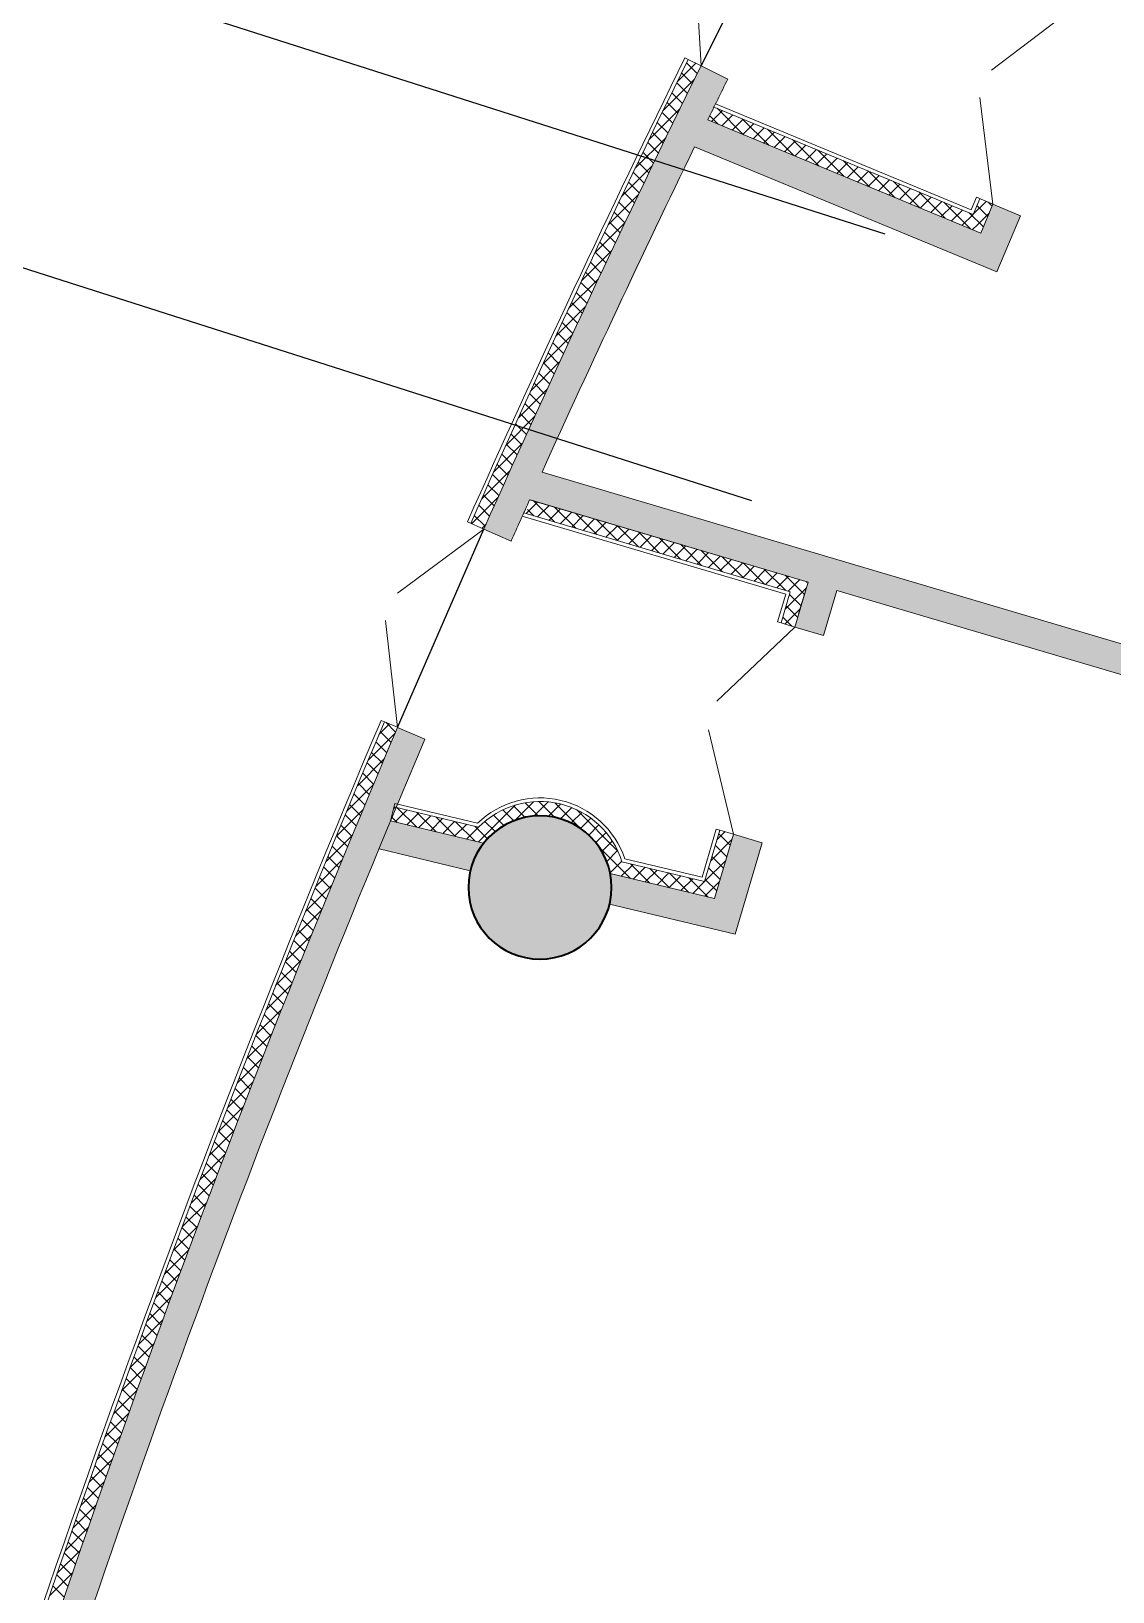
# Model space of a CAD drawing. Header units: millimetres. Extents: x 72919 to 485785, y -53256 to 338519.
# Drawn here: x 159988 to 169050, y 188785 to 201859 of the extents above; entities that cross this region are included whole.
import ezdxf

# ---------------------------------------------------------------- set-up
doc = ezdxf.new("R2010")
doc.units = ezdxf.units.MM
doc.layers.add('1', color=7, linetype='Continuous')
for name, color, linetype, lineweight in [('door', 177, 'Continuous', 9), ('gr', 251, 'Continuous', 40), ('wall', 5, 'Continuous', 40)]:
    doc.layers.add(name, color=color, linetype=linetype, lineweight=lineweight)

# ---------------------------------------------------------------- blocks, each defined once
blk = doc.blocks.new('Колонна ∅1200')
at = {"lineweight": 9, "ltscale": 400, "true_color": 0x000000}
h = blk.add_hatch(color=18, dxfattribs=at)
h.dxf.hatch_style = 1
edge = h.paths.add_edge_path()
edge.add_arc((0, 0), 600, 0, 360)
at = {"color": 18, "ltscale": 400, "true_color": 0x000000}
blk.add_circle((0, 0), 600, dxfattribs=at)
blk = doc.blocks.new('Откосы  по обваловке')
at = {"layer": 'gr', "lineweight": 18, "flags": 128}
blk.add_lwpolyline([(35041.412, 32979.342), (35073.025, 32989.679, -0.175307), (35126.635, 32988.014), (35128.669, 32987.173)], format="xyb", dxfattribs=at)

msp = doc.modelspace()

# ---------------------------------------------------------------- hatches: boundary and pattern name
at = {"ltscale": 500, "true_color": 0x000000}
h = msp.add_hatch(color=18, dxfattribs=at)
h.dxf.hatch_style = 1
edge = h.paths.add_edge_path()
edge.add_line((160813.16299, 174464.89857), (160625.16299, 174464.89857))
edge.add_line((160625.16299, 174464.89857), (160435.16299, 174464.89857))
edge.add_line((160435.16299, 174464.89857), (160433.16299, 174464.89857))
edge.add_line((160433.16299, 174464.89857), (156690.96745, 174464.89857))
edge.add_line((156690.96745, 174464.89857), (156664.38948, 174329.43285))
edge.add_line((156664.38948, 174329.43285), (156626.84187, 174136.47926))
edge.add_line((156626.84187, 174136.47926), (156571.28929, 173847.51081))
edge.add_line((156571.28929, 173847.51081), (156533.14177, 173646.58529))
edge.add_line((156533.14177, 173646.58529), (156482.18148, 173374.88507))
edge.add_line((156482.18148, 173374.88507), (156433.94898, 173114.13342))
edge.add_line((156433.94898, 173114.13342), (156188.06377, 173159.30492))
edge.add_line((156188.06377, 173159.30492), (156197.52738, 173210.74914))
edge.add_line((156197.52738, 173210.74914), (156217.58297, 173319.31429))
edge.add_line((156217.58297, 173319.31429), (156252.17822, 173505.1514))
edge.add_line((156252.17822, 173505.1514), (156282.25529, 173665.27552))
edge.add_line((156282.25529, 173665.27552), (156313.71306, 173831.35099))
edge.add_line((156313.71306, 173831.35099), (156341.56069, 173977.20118))
edge.add_line((156341.56069, 173977.20118), (156381.53766, 174184.71158))
edge.add_line((156381.53766, 174184.71158), (156417.72831, 174370.7197))
edge.add_line((156417.72831, 174370.7197), (156451.60493, 174543.28575))
edge.add_line((156451.60493, 174543.28575), (156508.79787, 174831.32887))
edge.add_line((156508.79787, 174831.32887), (156561.90438, 175095.21018))
edge.add_line((156561.90438, 175095.21018), (156600.20138, 175283.43705))
edge.add_line((156600.20138, 175283.43705), (156639.18929, 175473.33223))
edge.add_line((156639.18929, 175473.33223), (156683.07455, 175685.05087))
edge.add_line((156683.07455, 175685.05087), (156737.00634, 175942.38033))
edge.add_line((156737.00634, 175942.38033), (156783.1286, 176160.02392))
edge.add_line((156783.1286, 176160.02392), (156822.19449, 176342.67217))
edge.add_line((156822.19449, 176342.67217), (156866.12064, 176546.23339))
edge.add_line((156866.12064, 176546.23339), (156932.63828, 176850.94681))
edge.add_line((156932.63828, 176850.94681), (156985.46467, 177089.99944))
edge.add_line((156985.46467, 177089.99944), (157047.22518, 177366.29236))
edge.add_line((157047.22518, 177366.29236), (157097.326, 177587.97638))
edge.add_line((157097.326, 177587.97638), (157141.38791, 177781.17904))
edge.add_line((157141.38791, 177781.17904), (157193.47978, 178007.52171))
edge.add_line((157193.47978, 178007.52171), (157247.57425, 178240.25483))
edge.add_line((157247.57425, 178240.25483), (157323.62667, 178563.6011))
edge.add_line((157323.62667, 178563.6011), (157402.88551, 178895.95069))
edge.add_line((157402.88551, 178895.95069), (157491.45591, 179261.97766))
edge.add_line((157491.45591, 179261.97766), (157589.11912, 179659.2892))
edge.add_line((157589.11912, 179659.2892), (157678.33978, 180016.73037))
edge.add_line((157678.33978, 180016.73037), (157748.74042, 180295.19396))
edge.add_line((157748.74042, 180295.19396), (157804.71924, 180514.43101))
edge.add_line((157804.71924, 180514.43101), (157889.6925, 180843.64006))
edge.add_line((157889.6925, 180843.64006), (158008.66671, 181297.58237))
edge.add_line((158008.66671, 181297.58237), (158227.94613, 182114.05436))
edge.add_line((158227.94613, 182114.05436), (158274.6075, 182278.6906))
edge.add_line((158274.6075, 182278.6906), (158513.64042, 182210.94364))
edge.add_line((158513.64042, 182210.94364), (158314.46443, 181474.99944))
edge.add_line((158314.46443, 181474.99944), (161898.64689, 181474.99944))
edge.add_line((161898.64689, 181474.99944), (161898.64689, 181649.99944))
edge.add_line((161898.64689, 181649.99944), (162148.64689, 181649.99944))
edge.add_line((162148.64689, 181649.99944), (162148.64689, 181474.99944))
edge.add_line((162148.64689, 181474.99944), (163870.43379, 181474.99944))
edge.add_line((163870.43379, 181474.99944), (163870.43379, 178933.02454))
edge.add_line((163870.43379, 178933.02454), (163620.43379, 178697.93469))
edge.add_line((163620.43379, 178697.93469), (163620.43379, 181224.99944))
edge.add_line((163620.43379, 181224.99944), (158248.06697, 181224.99944))
edge.add_arc((263462.78963, 153430.24494), 108824.1069, 165.2021248675, 168.7209442578)
edge.add_line((156740.48755, 174714.89857), (160435.16299, 174714.89857))
edge.add_line((160435.16299, 174714.89857), (160815.16299, 174714.89857))
edge.add_line((160815.16299, 174714.89857), (163620.43379, 174714.89857))
edge.add_line((163620.43379, 174714.89857), (163620.43379, 178110.99944))
edge.add_line((163620.43379, 178110.99944), (163549.70633, 178110.99944))
edge.add_line((163549.70633, 178110.99944), (163549.70633, 178490.99944))
edge.add_line((163549.70633, 178490.99944), (163620.43379, 178490.99944))
edge.add_line((163620.43379, 178490.99944), (163620.43379, 178690.27289))
edge.add_line((163620.43379, 178690.27289), (163870.43379, 178922.26401))
edge.add_line((163870.43379, 178922.26401), (163870.43379, 178490.99944))
edge.add_line((163870.43379, 178490.99944), (163929.70633, 178490.99944))
edge.add_line((163929.70633, 178490.99944), (163929.70633, 178110.99944))
edge.add_line((163929.70633, 178110.99944), (163870.43379, 178110.99944))
edge.add_line((163870.43379, 178110.99944), (163870.43379, 174714.89857))
edge.add_line((163870.43379, 174714.89857), (166540.43379, 174714.89857))
edge.add_line((166540.43379, 174714.89857), (166541.43379, 174714.89857))
edge.add_line((166541.43379, 174714.89857), (166731.43379, 174714.89857))
edge.add_line((166731.43379, 174714.89857), (166920.43379, 174714.89857))
edge.add_line((166920.43379, 174714.89857), (170080.43379, 174714.89857))
edge.add_line((170080.43379, 174714.89857), (170081.43379, 174714.89857))
edge.add_line((170081.43379, 174714.89857), (170461.43379, 174714.89857))
edge.add_line((170461.43379, 174714.89857), (170460.43379, 174714.89857))
edge.add_line((170460.43379, 174714.89857), (174171.23757, 174714.89857))
edge.add_line((174171.23757, 174714.89857), (174171.23757, 177525.25933))
edge.add_line((174171.23757, 177525.25933), (174171.23757, 177654.99944))
edge.add_line((174171.23757, 177654.99944), (174171.23757, 177840.25933))
edge.add_line((174171.23757, 177840.25933), (174171.23757, 177905.25933))
edge.add_line((174171.23757, 177905.25933), (174171.23757, 183364.99944))
edge.add_line((174171.23757, 183364.99944), (173301.23757, 183364.99944))
edge.add_line((173301.23757, 183364.99944), (173301.23757, 185091.94094))
edge.add_line((173301.23757, 185091.94094), (171759.73218, 185213.26005))
edge.add_line((171759.73218, 185213.26005), (169450.92211, 185394.96734))
edge.add_line((169450.92211, 185394.96734), (169445.55335, 185328.49621))
edge.add_line((169445.55335, 185328.49621), (169066.78678, 185359.08853))
edge.add_line((169066.78678, 185359.08853), (169072.09272, 185424.78186))
edge.add_line((169072.09272, 185424.78186), (166081.34072, 185660.15915))
edge.add_line((166081.34072, 185660.15915), (166075.97196, 185593.68802))
edge.add_line((166075.97196, 185593.68802), (165697.2054, 185624.28034))
edge.add_line((165697.2054, 185624.28034), (165702.51133, 185689.97366))
edge.add_line((165702.51133, 185689.97366), (165945.54306, 185670.84665))
edge.add_line((165945.54306, 185670.84665), (165437.05866, 185710.86524))
edge.add_line((165437.05866, 185710.86524), (164921.00252, 185751.47974))
edge.add_line((164921.00252, 185751.47974), (163474.89366, 185865.29098))
edge.add_line((163474.89366, 185865.29098), (163140.43379, 185891.61354))
edge.add_line((163140.43379, 185891.61354), (163140.43379, 183599.99944))
edge.add_line((163140.43379, 183599.99944), (162655.58906, 183599.99944))
edge.add_line((162655.58906, 183599.99944), (162795.43379, 183849.99944))
edge.add_line((162795.43379, 183849.99944), (162890.43379, 183849.99944))
edge.add_line((162890.43379, 183849.99944), (162890.43379, 185256.54558))
edge.add_arc((162802.28027, 185543.3015), 300, 287.08829482, 432.91170518)
edge.add_line((162890.43379, 185830.05742), (162890.43379, 185911.28897))
edge.add_line((162890.43379, 185911.28897), (162148.64689, 185969.66886))
edge.add_line((162148.64689, 185969.66886), (162148.64689, 184944.16276))
edge.add_line((162148.64689, 184944.16276), (162890.43379, 184944.16276))
edge.add_line((162890.43379, 184944.16276), (162890.43379, 184824.16276))
edge.add_line((162890.43379, 184824.16276), (162148.64689, 184824.16276))
edge.add_line((162148.64689, 184824.16276), (162148.64689, 183849.99944))
edge.add_line((162148.64689, 183849.99944), (162766.82039, 183849.99944))
edge.add_line((162766.82039, 183849.99944), (162628.48893, 183599.99944))
edge.add_line((162628.48893, 183599.99944), (162148.64689, 183599.99944))
edge.add_line((162148.64689, 183599.99944), (162148.64689, 183459.99944))
edge.add_line((162148.64689, 183459.99944), (161898.64689, 183459.99944))
edge.add_line((161898.64689, 183459.99944), (161898.64689, 185989.34429))
edge.add_line((161898.64689, 185989.34429), (161095.33712, 186052.56614))
edge.add_line((161095.33712, 186052.56614), (160289.45033, 186115.9908))
edge.add_line((160289.45033, 186115.9908), (159679.70597, 186163.97873))
edge.add_line((159679.70597, 186163.97873), (159462.6954, 185468.60989))
edge.add_line((159462.6954, 185468.60989), (159299.81624, 184935.59511))
edge.add_line((159299.81624, 184935.59511), (159020.1073, 183948.69261))
edge.add_line((159020.1073, 183948.69261), (158766.65124, 184020.50256))
edge.add_line((158766.65124, 184020.50256), (158971.30335, 184711.77668))
edge.add_line((158971.30335, 184711.77668), (159252.41112, 185634.91894))
edge.add_line((159252.41112, 185634.91894), (159420.93857, 186174.67746))
edge.add_line((159420.93857, 186174.67746), (159676.86172, 186976.06679))
edge.add_line((159676.86172, 186976.06679), (159925.52045, 187734.89333))
edge.add_line((159925.52045, 187734.89333), (160205.69853, 188568.10534))
edge.add_line((160205.69853, 188568.10534), (160359.38626, 189015.90336))
edge.add_line((160359.38626, 189015.90336), (160615.85255, 189749.38656))
edge.add_line((160615.85255, 189749.38656), (160876.65998, 190478.52862))
edge.add_line((160876.65998, 190478.52862), (161088.82795, 191059.90269))
edge.add_line((161088.82795, 191059.90269), (161309.61879, 191654.23774))
edge.add_line((161309.61879, 191654.23774), (161479.12478, 192103.45018))
edge.add_line((161479.12478, 192103.45018), (161719.18985, 192729.59093))
edge.add_line((161719.18985, 192729.59093), (161892.62083, 193174.87838))
edge.add_line((161892.62083, 193174.87838), (162086.70556, 193666.44823))
edge.add_line((162086.70556, 193666.44823), (162267.93098, 194119.23565))
edge.add_line((162267.93098, 194119.23565), (162566.34816, 194852.28109))
edge.add_line((162566.34816, 194852.28109), (162820.35898, 195464.47608))
edge.add_line((162820.35898, 195464.47608), (162966.89388, 195812.91593))
edge.add_line((162966.89388, 195812.91593), (163059.67753, 196026.21388))
edge.add_line((163059.67753, 196026.21388), (163286.92935, 195927.36036))
edge.add_line((163286.92935, 195927.36036), (163104.22969, 195494.98019))
edge.add_line((163104.22969, 195494.98019), (163004.51675, 195242.13908))
edge.add_line((163004.51675, 195242.13908), (163778.32835, 195056.36335))
edge.add_line((163778.32835, 195056.36335), (163734.65647, 194992.66374))
edge.add_line((163734.65647, 194992.66374), (163701.07252, 194927.42402))
edge.add_line((163701.07252, 194927.42402), (163677.8191, 194865.4652))
edge.add_line((163677.8191, 194865.4652), (163666.91023, 194826.00868))
edge.add_line((163666.91023, 194826.00868), (162901.7971, 195009.69609))
edge.add_line((162901.7971, 195009.69609), (162363.61119, 193686.04802))
edge.add_line((162363.61119, 193686.04802), (161944.11095, 192618.09028))
edge.add_line((161944.11095, 192618.09028), (161538.237, 191551.87569))
edge.add_line((161538.237, 191551.87569), (161235.72041, 190734.42575))
edge.add_line((161235.72041, 190734.42575), (161119.66248, 190415.35088))
edge.add_line((161119.66248, 190415.35088), (161030.31186, 190167.55781))
edge.add_line((161030.31186, 190167.55781), (160870.37832, 189719.23177))
edge.add_line((160870.37832, 189719.23177), (160581.03686, 188891.8693))
edge.add_line((160581.03686, 188891.8693), (160344.14978, 188198.00175))
edge.add_line((160344.14978, 188198.00175), (160096.66451, 187456.16824))
edge.add_line((160096.66451, 187456.16824), (159918.64319, 186911.22319))
edge.add_line((159918.64319, 186911.22319), (159804.0352, 186555.12803))
edge.add_line((159804.0352, 186555.12803), (159757.28398, 186408.64625))
edge.add_line((159757.28398, 186408.64625), (165722.6379, 185939.16272))
edge.add_line((165722.6379, 185939.16272), (165727.79772, 186003.0469))
edge.add_line((165727.79772, 186003.0469), (166106.56428, 185972.45458))
edge.add_line((166106.56428, 185972.45458), (166101.46729, 185909.3482))
edge.add_line((166101.46729, 185909.3482), (181567.91129, 184692.11266))
edge.add_line((181567.91129, 184692.11266), (181574.13561, 184760.34377))
edge.add_line((181574.13561, 184760.34377), (181952.56426, 184725.82197))
edge.add_line((181952.56426, 184725.82197), (181946.76916, 184662.2959))
edge.add_line((181946.76916, 184662.2959), (185529.41386, 184380.33564))
edge.add_line((185529.41386, 184380.33564), (185662.19275, 185218.66853))
edge.add_line((185662.19275, 185218.66853), (185920.39188, 186848.8737))
edge.add_line((185920.39188, 186848.8737), (186167.31397, 186809.76509))
edge.add_line((186167.31397, 186809.76509), (185995.77027, 185726.68083))
edge.add_line((185995.77027, 185726.68083), (185788.88119, 184420.43458))
edge.add_line((185788.88119, 184420.43458), (185728.46342, 184038.97176))
edge.add_line((185728.46342, 184038.97176), (185680.30069, 184042.66272))
edge.add_line((185680.30069, 184042.66272), (185599.67966, 184031.28268))
edge.add_line((185599.67966, 184031.28268), (185505.95488, 183985.91882))
edge.add_line((185505.95488, 183985.91882), (185460.55271, 183945.56345))
edge.add_line((185460.55271, 183945.56345), (185490.18432, 184132.65003))
edge.add_line((185490.18432, 184132.65003), (181924.05569, 184413.31044))
edge.add_line((181924.05569, 184413.31044), (181918.04247, 184347.39332))
edge.add_line((181918.04247, 184347.39332), (181539.61381, 184381.91511))
edge.add_line((181539.61381, 184381.91511), (181545.19783, 184443.1272))
edge.add_line((181545.19783, 184443.1272), (174421.23757, 185003.79503))
edge.add_line((174421.23757, 185003.79503), (174421.23757, 177905.25933))
edge.add_line((174421.23757, 177905.25933), (174421.23757, 177840.25933))
edge.add_line((174421.23757, 177840.25933), (174421.23757, 177520.94493))
edge.add_line((174421.23757, 177520.94493), (174421.23757, 177525.25933))
edge.add_line((174421.23757, 177525.25933), (174421.23757, 174714.89857))
edge.add_line((174421.23757, 174714.89857), (174421.23757, 174464.89857))
edge.add_line((174421.23757, 174464.89857), (170460.43379, 174464.00626))
edge.add_line((170460.43379, 174464.00626), (170461.43379, 174464.89857))
edge.add_line((170461.43379, 174464.89857), (170081.43379, 174464.89857))
edge.add_line((170081.43379, 174464.89857), (170080.43379, 174464.00626))
edge.add_line((170080.43379, 174464.00626), (166920.43379, 174464.89857))
edge.add_line((166920.43379, 174464.89857), (166731.43379, 174464.89857))
edge.add_line((166731.43379, 174464.89857), (166541.43379, 174464.89857))
edge.add_line((166541.43379, 174464.89857), (166540.43379, 174464.89857))
edge.add_line((166540.43379, 174464.89857), (160813.16299, 174464.89857))
h.paths.add_polyline_path([(174171.23757, 185023.47046), (173421.23757, 185082.49674), (173421.23757, 183484.99944), (174171.23757, 183484.99944)], flags=16)
h = msp.add_hatch(color=18, dxfattribs=at)
h.dxf.hatch_style = 1
h.paths.add_polyline_path([(166111.522, 195060.72949), (165871.79136, 195131.64648), (165712.17911, 194592.08686), (164839.0587, 194801.70452, -0.0485771514), (164850.33218, 194685.94146, -0.058973086), (164833.75413, 194545.87424), (165884.58762, 194293.59144)])
at = {"layer": '1', "ltscale": 500, "true_color": 0x000000}
h = msp.add_hatch(color=18, dxfattribs=at)
h.dxf.hatch_style = 1
edge = h.paths.add_edge_path()
edge.add_line((172534.86705, 201080.40594), (167293.40859, 203251.48912))
edge.add_arc((167110.78016, 203489.49512), 300, 7.500000002, 307.500000002, ccw=False)
edge.add_line((167408.21362, 203528.65298), (168349.79283, 203138.6381))
edge.add_line((168349.79283, 203138.6381), (172793.81876, 210653.93545))
edge.add_line((172793.81876, 210653.93545), (171456.33812, 211473.54464))
edge.add_arc((171313.19049, 211737.18978), 300, -1.499999998, 298.500000002, ccw=False)
edge.add_line((171613.08769, 211729.33669), (174869.3984, 209733.77407))
edge.add_line((174869.3984, 209733.77407), (174712.64958, 209477.98156))
edge.add_line((174712.64958, 209477.98156), (173049.59937, 210497.09336))
edge.add_line((173049.59937, 210497.09336), (168629.71821, 203022.62727))
edge.add_line((168629.71821, 203022.62727), (172409.1184, 201457.14815))
edge.add_line((172409.1184, 201457.14815), (176503.19713, 208380.73981))
edge.add_line((176503.19713, 208380.73981), (176247.40462, 208537.48863))
edge.add_line((176247.40462, 208537.48863), (176404.15344, 208793.28114))
edge.add_line((176404.15344, 208793.28114), (176911.73838, 208482.23473))
edge.add_line((176911.73838, 208482.23473), (176733.56197, 208180.91646))
edge.add_line((176733.56197, 208180.91646), (172534.83747, 201080.35592))
h = msp.add_hatch(color=18, dxfattribs=at)
h.dxf.hatch_style = 1
edge = h.paths.add_edge_path()
edge.add_line((163779.66314, 197686.85397), (164020.47756, 198224.15547))
edge.add_line((164020.47756, 198224.15547), (164344.29499, 198934.6157))
edge.add_line((164344.29499, 198934.6157), (164790.7788, 199892.64687))
edge.add_line((164790.7788, 199892.64687), (165202.27839, 200754.66524))
edge.add_line((165202.27839, 200754.66524), (165599.73202, 201569.22976))
edge.add_line((165599.73202, 201569.22976), (165823.03201, 201456.79549))
edge.add_line((165823.03201, 201456.79549), (165655.57632, 201115.68174))
edge.add_line((165655.57632, 201115.68174), (167943.69567, 200167.91167))
edge.add_line((167943.69567, 200167.91167), (168045.69374, 200409.07798))
edge.add_line((168045.69374, 200409.07798), (168275.94714, 200311.69537))
edge.add_line((168275.94714, 200311.69537), (168077.28662, 199841.97844))
edge.add_line((168077.28662, 199841.97844), (165545.85909, 200890.53005))
edge.add_line((165545.85909, 200890.53005), (164547.5916, 198778.3228))
edge.add_line((164547.5916, 198778.3228), (164267.6652, 198164.08471))
edge.add_line((164267.6652, 198164.08471), (169329.61316, 196666.66189))
edge.add_line((169329.61316, 196666.66189), (169512.76828, 196612.4831))
edge.add_line((169512.76828, 196612.4831), (169512.84041, 196612.46176))
edge.add_line((169512.84041, 196612.46176), (169693.89362, 196558.90063))
edge.add_line((169693.89362, 196558.90063), (172267.73197, 195797.50911))
edge.add_line((172267.73197, 195797.50911), (172286.13235, 195858.32888))
edge.add_line((172286.13235, 195858.32888), (172649.85114, 195748.2896))
edge.add_line((172649.85114, 195748.2896), (172632.12948, 195689.71323))
edge.add_line((172632.12948, 195689.71323), (176051.32328, 194678.24909))
edge.add_line((176051.32328, 194678.24909), (176234.48156, 194624.07285))
edge.add_line((176234.48156, 194624.07285), (176270.46766, 194613.42746))
edge.add_line((176270.46766, 194613.42746), (176415.42203, 194570.54158))
edge.add_line((176415.42203, 194570.54158), (179618.43677, 193623.02742))
edge.add_line((179618.43677, 193623.02742), (179665.99196, 193608.95968))
edge.add_line((179665.99196, 193608.95968), (179800.30226, 193569.22807))
edge.add_line((179800.30226, 193569.22807), (179982.16774, 193515.42872))
edge.add_line((179982.16774, 193515.42872), (183297.13353, 192534.79726))
edge.add_line((183297.13353, 192534.79726), (183296.67536, 192534.93279))
edge.add_line((183296.67536, 192534.93279), (183727.44194, 192407.50365))
edge.add_line((183727.44194, 192407.50365), (183661.53243, 192427.00097))
edge.add_line((183661.53243, 192427.00097), (186988.35272, 191442.86271))
edge.add_line((186988.35272, 191442.86271), (187466.76042, 192915.25044))
edge.add_line((187466.76042, 192915.25044), (187633.72141, 193429.1036))
edge.add_line((187633.72141, 193429.1036), (187882.81056, 194195.72128))
edge.add_line((187882.81056, 194195.72128), (188023.25032, 194627.95049))
edge.add_line((188023.25032, 194627.95049), (188059.53161, 194545.84764))
edge.add_line((188059.53161, 194545.84764), (188104.89451, 194490.4253))
edge.add_line((188104.89451, 194490.4253), (188150.45067, 194454.4565))
edge.add_line((188150.45067, 194454.4565), (188199.967, 194428.78165))
edge.add_line((188199.967, 194428.78165), (188219.35514, 194422.48206))
edge.add_line((188219.35514, 194422.48206), (187541.51492, 192336.30405))
edge.add_line((187541.51492, 192336.30405), (187218.69684, 191342.77204))
edge.add_line((187218.69684, 191342.77204), (186794.54018, 190037.35187))
edge.add_line((186794.54018, 190037.35187), (186657.07645, 189614.28196))
edge.add_line((186657.07645, 189614.28196), (186637.46897, 189619.78732))
edge.add_line((186637.46897, 189619.78732), (186589.95686, 189627.42997))
edge.add_line((186589.95686, 189627.42997), (186532.029, 189626.4154))
edge.add_line((186532.029, 189626.4154), (186480.85704, 189615.96877))
edge.add_line((186480.85704, 189615.96877), (186419.98851, 189590.31655))
edge.add_line((186419.98851, 189590.31655), (186376.93663, 189561.11723))
edge.add_line((186376.93663, 189561.11723), (186685.45968, 190510.65368))
edge.add_line((186685.45968, 190510.65368), (186892.49116, 191210.51116))
edge.add_line((186892.49116, 191210.51116), (183592.23569, 192186.79102))
edge.add_line((183592.23569, 192186.79102), (183410.2284, 192240.63232))
edge.add_line((183410.2284, 192240.63232), (183299.99763, 192273.24073))
edge.add_line((183299.99763, 192273.24073), (183228.22111, 192294.47363))
edge.add_line((183228.22111, 192294.47363), (179914.40803, 193274.76409))
edge.add_line((179914.40803, 193274.76409), (179721.98677, 193331.68605))
edge.add_line((179721.98677, 193331.68605), (179550.64632, 193382.37189))
edge.add_line((179550.64632, 193382.37189), (179549.99799, 193382.56368))
edge.add_line((179549.99799, 193382.56368), (176346.07673, 194330.34601))
edge.add_line((176346.07673, 194330.34601), (176164.83929, 194383.96512))
edge.add_line((176164.83929, 194383.96512), (175982.64143, 194437.8628))
edge.add_line((175982.64143, 194437.8628), (175981.68101, 194438.14136))
edge.add_line((175981.68101, 194438.14136), (172559.73384, 195450.42))
edge.add_line((172559.73384, 195450.42), (172539.81187, 195384.57081))
edge.add_line((172539.81187, 195384.57081), (172176.09308, 195494.61009))
edge.add_line((172176.09308, 195494.61009), (172195.33634, 195558.21588))
edge.add_line((172195.33634, 195558.21588), (169623.56089, 196318.99716))
edge.add_line((169623.56089, 196318.99716), (169442.32473, 196372.6124))
edge.add_line((169442.32473, 196372.6124), (169260.12909, 196426.50942))
edge.add_line((169260.12909, 196426.50942), (169259.30639, 196426.75073))
edge.add_line((169259.30639, 196426.75073), (166736.39552, 197173.07692))
edge.add_line((166736.39552, 197173.07692), (166624.96103, 196796.37933))
edge.add_line((166624.96103, 196796.37933), (166385.23039, 196867.29632))
edge.add_line((166385.23039, 196867.29632), (166494.13054, 197235.42674))
edge.add_line((166494.13054, 197235.42674), (166496.66488, 197243.99391))
edge.add_line((166496.66488, 197243.99391), (164164.01259, 197934.0379))
edge.add_line((164164.01259, 197934.0379), (164008.92079, 197587.12793))
edge.add_line((164008.92079, 197587.12793), (163780.79231, 197689.37336))

# ---------------------------------------------------------------- linework, layer by layer
at = {"color": 18, "ltscale": 500, "true_color": 0x000000}
for p, q in [((167143.28876, 200159.77377), (146918.54963, 206618.98162)), ((166025.65133, 197925.83222), (146151.95058, 204272.92837))]:
    msp.add_line(p, q, dxfattribs=at)
for points in [[(415650.43379, 180914.99944, 0.4142135624), (336810.43379, 259754.99944), (221610.43379, 259754.99944, 0.4142135624), (142770.43379, 180914.99944), (142770.43379, 104414.99944, 0.4142135624), (221610.43379, 25574.99944), (336810.43379, 25574.99944, 0.4142135624), (415650.43379, 104414.99944)], [(414950.43379, 180914.99944, 0.4142135624), (336810.43379, 259054.99944), (221610.43379, 259054.99944, 0.4142135624), (143470.43379, 180914.99944), (143470.43379, 104414.99944, 0.4142135624), (221610.43379, 26274.99944), (336810.43379, 26274.99944, 0.4142135624), (414950.43379, 104414.99944)]]:
    msp.add_lwpolyline(points, format="xyb", close=True, dxfattribs=at)
msp.add_lwpolyline([(163302.39845, 232934.54015, 0.1841557629), (143470.43379, 180914.99944, 0.1841557629)], format="xyb", dxfattribs=at)
for points in [[(165599.73202, 201569.22976), (166413.7278, 203185.86542)], [(163057.67171, 196027.0864), (163779.66314, 197686.85397)]]:
    msp.add_lwpolyline(points, dxfattribs=at)
at = {"layer": 'door', "linetype": 'ByBlock', "ltscale": 100}
for p, q in [((165548.32919, 202467.76064), (165599.73202, 201569.22976)), ((168750.74384, 202076.11258), (168032.67879, 201533.54223)), ((167934.84656, 201302.22573), (168045.69374, 200409.07798)), ((163056.10953, 197151.62488), (163779.66314, 197686.85397)), ((163057.67171, 196027.0864), (162955.92653, 196921.31675)), ((165732.61793, 196247.54074), (166385.23039, 196867.29632)), ((165871.79136, 195131.64648), (165661.37351, 196006.70324))]:
    msp.add_line(p, q, dxfattribs=at)
at = {"layer": 'wall', "color": 18, "lineweight": 18, "ltscale": 0.007407, "true_color": 0x000000}
for p, q in [((167943.69567, 200167.91167), (165655.57632, 201115.68174)), ((168077.28662, 199841.97844), (165545.85909, 200890.53005)), ((166496.66488, 197243.99391), (164164.01259, 197934.0379)), ((163779.66314, 197686.85397), (163642.61669, 197747.83158)), ((166465.88139, 197139.93219), (166305.1725, 197300.64109)), ((162998.96939, 195243.47088), (163778.32835, 195056.36335)), ((162901.7971, 195009.69609), (163666.91023, 194826.00868)), ((166111.522, 195060.72949), (165884.58762, 194293.59144)), ((164839.0587, 194801.70452), (165712.17911, 194592.08686)), ((164833.75413, 194545.87424), (165884.58762, 194293.59144))]:
    msp.add_line(p, q, dxfattribs=at)
at = {"layer": 'wall', "color": 18, "lineweight": 18, "ltscale": 0.007407, "true_color": 0x000000, "extrusion": (-0.707107, -0.707107, 0)}
for p, q in [((167965.31088, 200219.01912), (167846.10992, 200338.22007)), ((163810.02359, 195093.52991), (163706.54719, 195197.00631))]:
    msp.add_line(p, q, dxfattribs=at)
at = {"layer": 'wall', "color": 18, "lineweight": 18, "ltscale": 0.007407, "true_color": 0x000000, "extrusion": (0.442263, 0.896885, 0), "elevation": 254023.16354}
for points in [[(-59227.25166, 0), (-59257.25166, 0)], [(-59257.25165, 0), (-59377.25165, 0)]]:
    msp.add_lwpolyline(points, dxfattribs=at)
at = {"layer": 'wall', "color": 18, "lineweight": 18, "ltscale": 0.007407, "true_color": 0x000000}
for points in [[(164008.92079, 197587.12793), (163779.66314, 197686.85397, -0.0098707497), (165599.73202, 201569.22976), (165823.03201, 201456.79549)], [(159757.28398, 186408.64625, -0.0234349278), (163286.92935, 195927.36036), (163057.67171, 196027.0864, 0.0293742092), (158766.65124, 184020.50256)]]:
    msp.add_lwpolyline(points, format="xyb", dxfattribs=at)
at = {"layer": 'wall', "color": 18, "lineweight": 18, "ltscale": 0.007407, "true_color": 0x000000, "extrusion": (0.707107, -0.707107, 0)}
for points, elevation in [([(259390.4268, 0), (259612.05505, 0)], -25480.25019), ([(258882.2994, 0), (259249.88303, 0)], -25305.25019), ([(259359.42136, 0), (259489.30843, 0)], -25042.75019), ([(259395.66505, 0), (259525.55211, 0)], -24955.25019), ([(259431.90874, 0), (259561.7958, 0)], -24867.75019), ([(259540.6398, 0), (259670.52686, 0)], -24605.25019), ([(259576.88348, 0), (259706.77055, 0)], -24517.75019), ([(259613.12717, 0), (259743.01423, 0)], -24430.25019), ([(259685.61454, 0), (259815.50161, 0)], -24255.25019), ([(258382.15837, 0), (258744.60597, 0)], -25130.25019), ([(259758.10192, 0), (259887.98898, 0)], -24080.25019), ([(259830.58929, 0), (259960.47635, 0)], -23905.25019), ([(259866.83298, 0), (259996.72004, 0)], -23817.75019), ([(259903.07666, 0), (260032.96373, 0)], -23730.25019), ([(259939.32035, 0), (260069.20741, 0)], -23642.75019), ([(259975.56404, 0), (260105.4511, 0)], -23555.25019), ([(258134.97969, 0), (258494.94186, 0)], -25042.75019), ([(260011.80772, 0), (260141.69479, 0)], -23467.75019), ([(260048.05141, 0), (260177.93847, 0)], -23380.25019), ([(260084.2951, 0), (260214.18216, 0)], -23292.75019), ([(260120.53878, 0), (260250.42585, 0)], -23205.25019), ([(260361.52099, 0), (260513.19129, 0)], -22942.75019), ([(260156.78247, 0), (260286.66953, 0)], -23117.75019), ([(260193.02616, 0), (260322.91322, 0)], -23030.25019), ([(260229.26984, 0), (260359.15691, 0)], -22942.75019), ([(257889.67678, 0), (258247.20603, 0)], -24955.25019), ([(260265.51353, 0), (260323.21577, 0)], -22855.25019), ([(257404.54989, 0), (257757.36365, 0)], -24780.25019), ([(257164.65481, 0), (257515.18264, 0)], -24692.75019), ([(256926.49316, 0), (257274.78083, 0)], -24605.25019), ([(256690.03224, 0), (257036.12402, 0)], -24517.75019), ([(256222.08684, 0), (256563.91404, 0)], -24342.75019), ([(255990.54196, 0), (256330.2978, 0)], -24255.25019), ([(255555.38057, 0), (255867.89248, 0)], -24080.25019), ([(255941.16144, 0), (256075.27918, 0)], -23817.75019), ([(255986.2548, 0), (256122.82886, 0)], -23730.25019), ([(256033.80448, 0), (256170.37853, 0)], -23642.75019), ([(256081.35415, 0), (256217.92821, 0)], -23555.25019), ([(255588.99277, 0), (255639.04603, 0)], -23992.75019), ([(256128.90383, 0), (256265.47788, 0)], -23467.75019), ([(256176.4535, 0), (256313.02756, 0)], -23380.25019), ([(256224.00318, 0), (256360.57723, 0)], -23292.75019), ([(256271.55285, 0), (256408.12691, 0)], -23205.25019), ([(256366.6522, 0), (256503.22626, 0)], -23030.25019), ([(256414.20188, 0), (256550.77593, 0)], -22942.75019), ([(256461.75155, 0), (256598.32561, 0)], -22855.25019), ([(256509.30123, 0), (256645.87528, 0)], -22767.75019), ([(256556.8509, 0), (256693.42496, 0)], -22680.25019), ([(256604.40058, 0), (256740.97463, 0)], -22592.75019), ([(256651.95025, 0), (256788.52431, 0)], -22505.25019), ([(256699.49993, 0), (256836.07398, 0)], -22417.75019), ([(256747.0496, 0), (256883.62366, 0)], -22330.25019), ([(256794.59928, 0), (256931.17333, 0)], -22242.75019), ([(256842.14895, 0), (256978.72301, 0)], -22155.25019), ([(256889.69863, 0), (257026.27268, 0)], -22067.75019), ([(256937.2483, 0), (257073.82236, 0)], -21980.25019), ([(256984.79798, 0), (257121.37203, 0)], -21892.75019), ([(256908.19495, 0), (257159.5159, 0)], -21717.75019), ([(257032.34766, 0), (257168.92171, 0)], -21805.25019), ([(253542.05845, 0), (253861.35999, 0)], -23292.75019), ([(253757.6345, 0), (253884.09783, 0)], -23380.25019), ([(253114.82599, 0), (253430.80918, 0)], -23117.75019), ([(252903.12936, 0), (253217.49382, 0)], -23030.25019), ([(253405.32015, 0), (253422.7281, 0)], -22855.25019), ([(254192.66219, 0), (254360.9771, 0)], -21980.25019), ([(253442.84898, 0), (253583.58831, 0)], -22592.75019), ([(253603.70919, 0), (253744.44851, 0)], -22330.25019), ([(254373.17533, 0), (254498.93329, 0)], -21717.75019), ([(252692.68654, 0), (253005.45826, 0)], -22942.75019), ([(253657.32926, 0), (253798.06858, 0)], -22242.75019), ([(254402.63476, 0), (254523.24398, 0)], -21455.25019), ([(255137.02091, 0), (255232.43448, 0)], -20755.25019), ([(254355.7554, 0), (254484.74993, 0)], -21280.25019), ([(254408.01022, 0), (254548.74955, 0)], -21017.75019), ([(254461.63029, 0), (254602.36962, 0)], -20930.25019), ([(254515.25036, 0), (254655.98968, 0)], -20842.75019), ([(254792.75341, 0), (254905.2944, 0)], -20492.75019), ([(254729.73064, 0), (254792.75341, 0)], -20492.75019), ([(251658.63727, 0), (251963.81239, 0)], -22505.25019), ([(251253.17098, 0), (251555.46748, 0)], -22330.25019), ([(250653.30267, 0), (250951.43894, 0)], -22067.75019), ([(250258.76898, 0), (250554.23114, 0)], -21892.75019), ([(250063.07264, 0), (250357.22617, 0)], -21805.25019), ([(249674.75247, 0), (249966.34342, 0)], -21630.25019), ([(249482.10215, 0), (249772.43833, 0)], -21542.75019), ([(249290.44119, 0), (249579.53974, 0)], -21455.25019), ([(249099.75707, 0), (249387.63476, 0)], -21367.75019), ([(248910.03754, 0), (249196.71077, 0)], -21280.25019), ([(248346.54793, 0), (248629.70264, 0)], -21017.75019), ([(248160.56947, 0), (248442.58184, 0)], -20930.25019), ([(247791.32328, 0), (248071.0948, 0)], -20755.25019), ([(247063.37978, 0), (247338.83661, 0)], -20405.25019), ([(246704.52195, 0), (246977.9005, 0)], -20230.25019)]:
    msp.add_lwpolyline(points, dxfattribs=dict(at, elevation=elevation))
at = {"layer": 'wall', "color": 18, "lineweight": 18, "ltscale": 0.007407, "true_color": 0x000000}
for points in [[(165526.48684, 201420.40629), (165436.83684, 201510.05629)], [(165280.97274, 201191.74444), (165542.77077, 201453.54247)], [(165404.46626, 201171.19581), (165314.73785, 201260.92422)], [(165721.6639, 201250.6662), (167863.54109, 200363.47161)], [(165323.41389, 201004.76081), (165233.63276, 201094.54193)], [(165363.91057, 201088.00781), (165274.15585, 201177.76253)], [(166166.64783, 200903.98898), (165944.91674, 201125.72007)], [(165949.40713, 200993.97303), (166041.25116, 201085.81705)], [(165048.26965, 200711.55398), (165306.35473, 200969.63906)], [(165282.97626, 200921.45475), (165193.16865, 201011.26236)], [(166036.90713, 200957.72934), (166128.75116, 201049.57337)], [(166377.89152, 200816.48898), (166156.16043, 201038.22007)], [(165202.27839, 200754.66524), (165112.41753, 200844.52611)], [(165242.59775, 200838.08958), (165152.76355, 200927.92377)], [(166386.90713, 200812.75459), (166478.75116, 200904.59862)], [(166561.90713, 200740.26722), (166653.75116, 200832.11125)], [(166800.37889, 200641.48898), (166578.6478, 200863.22007)], [(165162.01825, 200671.1817), (165072.13063, 200761.06932)], [(166736.90713, 200667.77985), (166828.75116, 200759.62387)], [(167011.62258, 200553.98898), (166789.89149, 200775.72007)], [(167222.86627, 200466.48898), (167001.13518, 200688.22007)], [(167645.35364, 200291.48898), (167423.62255, 200513.22007)], [(167863.54109, 200363.47161), (167907.54171, 200467.50754)], [(167915.20878, 200237.41356), (168015.51283, 200337.71762)], [(167943.69567, 200167.91167), (168045.69374, 200409.07798), (168275.94714, 200311.69537), (168077.28662, 199841.97844)], [(164881.85977, 200085.13437), (164791.78234, 200175.2118)], [(164842.07528, 200001.17518), (164751.97037, 200091.28009)], [(164599.22902, 199767.53861), (164850.35589, 200018.66547)], [(164723.08021, 199748.93919), (164632.89232, 199839.12707)], [(164644.04939, 199580.48263), (164553.80573, 199670.72629)], [(164486.70793, 199242.84935), (164396.3516, 199333.20568)], [(164066.44395, 198616.0351), (164309.64537, 198859.23652)], [(164252.50291, 198734.59224), (164161.97479, 198825.12037)], [(164174.91832, 198564.68946), (164084.33218, 198655.2756)], [(164136.21699, 198479.6471), (164045.6017, 198570.2624)], [(164058.99655, 198309.38017), (163968.32267, 198400.05405)], [(164020.47756, 198224.15547), (163929.77424, 198314.8588)], [(163760.85825, 197939.21834), (163999.66476, 198178.02485)], [(164267.6652, 198164.08471), (169330.57264, 196666.38012), (169330.57264, 196666.38012), (169694.96392, 196558.58608), (169694.96392, 196558.58608)], [(164114.46125, 197823.55571), (166347.55401, 197162.96336)], [(164374.15658, 197746.73277), (164196.44583, 197924.44352)], [(164549.8838, 197694.74923), (164372.17305, 197872.45998)], [(166310.2763, 197142.70572), (164102.09387, 197795.92911)], [(164901.33825, 197590.78216), (164723.6275, 197768.49291)], [(164898.25762, 197591.69347), (164994.83006, 197688.26591)], [(165077.06547, 197538.79862), (164899.35472, 197716.50938)], [(165779.97436, 197330.86448), (165602.26361, 197508.57523)], [(165955.70158, 197278.88094), (165777.99083, 197456.5917)], [(166131.42881, 197226.89741), (165953.71805, 197404.60816)], [(166307.15603, 197174.91387), (166129.44528, 197352.62462)], [(166736.39552, 197173.07692), (166624.96103, 196796.37933), (166385.23039, 196867.29632), (166496.66488, 197243.99391)], [(166496.66488, 197243.99391), (166417.65597, 196976.90905)], [(169624.52037, 196318.71538), (169624.52037, 196318.71538), (169260.12909, 196426.50942), (169260.12909, 196426.50942), (166736.39552, 197173.07692)], [(166241.39201, 196909.84652), (166310.2763, 197142.70572)], [(166302.09594, 196891.88911), (166430.48557, 197020.27875)], [(162947.23684, 196074.03466), (162919.62812, 196085.77173)], [(163040.53754, 195986.75964), (162957.7185, 196069.57868)], [(162966.89388, 195812.91593), (162875.32641, 195904.4834)], [(162721.21246, 195538.39199), (162945.80983, 195762.98937)], [(162930.166, 195725.90012), (162838.56621, 195817.49991)], [(163726.81077, 195222.99391), (163033.9862, 195389.32637)], [(163036.09638, 195234.55748), (163135.61411, 195334.07521)], [(163765.30598, 195097.56127), (164043.26936, 195375.52466)], [(164030.54704, 195244.23752), (163939.42872, 195335.35584)], [(164038.96813, 195247.47973), (164195.32558, 195403.83718)], [(164236.49016, 195285.78177), (164126.97631, 195395.29562)], [(164320.76849, 195281.79272), (164423.7265, 195384.75074)], [(164423.21442, 195260.49496), (164517.32669, 195354.60724)], [(164902.52103, 194990.98196), (164555.37268, 195338.1303)], [(162674.8309, 195115.02942), (162583.00192, 195206.8584)], [(163135.88334, 195210.60075), (163235.40107, 195310.11848)], [(163335.45725, 195162.68729), (163434.97498, 195262.20502)], [(163435.24421, 195138.73056), (163534.76194, 195238.24829)], [(164590.44142, 195180.23459), (164676.48652, 195266.2797)], [(164659.10305, 195125.15254), (164744.0014, 195210.05089)], [(162638.6067, 195027.50993), (162546.74456, 195119.37207)], [(163734.60508, 195066.86038), (163765.52375, 195097.77905)], [(164769.00529, 194987.5674), (164856.27172, 195074.83383)], [(165680.95593, 194909.56855), (165858.66668, 195087.2793)], [(165712.17911, 194592.08686), (165871.79136, 195131.64648), (166111.522, 195060.72949)], [(164841.66387, 194804.35174), (164837.72539, 194808.29023)], [(165712.17911, 194592.08686), (164839.0587, 194801.70452)], [(164932.04858, 194779.37963), (165031.56631, 194878.89736)], [(165629.81576, 194734.6847), (165806.68314, 194911.55208)], [(162286.47739, 194484.93849), (162505.44118, 194703.90228)], [(162494.34324, 194676.79864), (162402.3474, 194768.79448)], [(165331.19641, 194683.55271), (165430.71414, 194783.07044)], [(165430.98336, 194659.59599), (165530.50109, 194759.11372)], [(165530.77032, 194635.63926), (165629.81576, 194734.6847)], [(162202.12491, 194276.84232), (162420.0148, 194494.73222)], [(162118.60776, 194069.58149), (162335.44033, 194286.41406)], [(162279.85574, 194148.82402), (162187.65613, 194241.02363)], [(162138.14246, 193795.56256), (162045.80482, 193887.90019)], [(161954.03172, 193657.51807), (162168.79768, 193872.28404)], [(162102.87459, 193707.08674), (162010.50218, 193799.45915)], [(162067.67105, 193618.54659), (161975.26375, 193710.95389)], [(161997.45725, 193441.27302), (161904.97983, 193533.75043)], [(161792.65662, 193248.6556), (162005.41744, 193461.41642)], [(161962.44713, 193352.53945), (161869.93449, 193445.05209)], [(161713.14169, 193045.39698), (161924.92205, 193257.17734)], [(161927.50163, 193263.74126), (161834.95366, 193356.28924)], [(161823.0536, 192996.95823), (161730.39895, 193089.61288)], [(161556.40388, 192641.17181), (161766.26582, 192851.03374)], [(161753.74605, 192818.77841), (161661.01972, 192911.50474)], [(161208.70753, 191383.91794), (161115.39115, 191477.23432)], [(161141.76483, 191203.37326), (161048.37259, 191296.76551)], [(160886.95971, 190858.03445), (161088.82795, 191059.90269)], [(161041.84963, 190932.05741), (160948.34267, 191025.56436)], [(160816.01848, 190663.34953), (161017.05748, 190864.38853)], [(160942.53499, 190660.14099), (160848.91224, 190753.76374)], [(160607.10633, 190083.20633), (160805.72184, 190281.82183)], [(160778.35127, 190205.60627), (160684.53309, 190299.42446)], [(160745.71639, 190114.49747), (160651.85875, 190208.35511)], [(160680.64916, 189932.07733), (160586.71223, 190026.01426)], [(160471.01376, 189699.62639), (160668.06491, 189896.67753)], [(160648.21698, 189840.76581), (160554.24022, 189934.74258)], [(160403.89975, 189508.76868), (160600.18348, 189705.05241)], [(160337.39765, 189318.5229), (160532.92352, 189514.04877)], [(160487.07398, 189383.19039), (160392.89616, 189477.3682)], [(160206.20125, 188939.83912), (160400.23936, 189133.87723)], [(160359.38626, 189015.90336), (160265.04531, 189110.24431)], [(160295.95325, 188831.84899), (160201.52996, 188926.27229)], [(160327.63544, 188923.91049), (160233.25339, 189018.29254)], [(160264.33977, 188739.71879), (160169.87511, 188834.18345)]]:
    msp.add_lwpolyline(points, dxfattribs=at)
at = {"layer": 'wall', "color": 18, "lineweight": 18, "ltscale": 0.007407, "true_color": 0x000000, "extrusion": (0.707107, 0.707107, 0)}
for points, elevation in [([(25410.64638, 0), (25537.39392, 0)], 259558.13647), ([(24985.49686, 0), (25089.27964, 0)], 259383.13647), ([(24140.52212, 0), (24454.09723, 0)], 259733.13647), ([(25078.12289, 0), (25205.28114, 0)], 258595.63647), ([(23295.54737, 0), (23609.12248, 0)], 260083.13647), ([(24985.67708, 0), (25112.94999, 0)], 258333.13647), ([(25016.57637, 0), (25143.81093, 0)], 258420.63647), ([(22873.05999, 0), (23186.63511, 0)], 260258.13647), ([(24954.69367, 0), (25082.00506, 0)], 258245.63647), ([(24923.62607, 0), (25050.97606, 0)], 258158.13647), ([(24798.51215, 0), (24926.01783, 0)], 257808.13647), ([(24829.91731, 0), (24957.38387, 0)], 257895.63647), ([(24672.04489, 0), (24799.70834, 0)], 257458.13647), ([(24608.30218, 0), (24736.0453, 0)], 257283.13647), ([(24640.21602, 0), (24767.91924, 0)], 257370.63647), ([(24544.21925, 0), (24672.04256, 0)], 257108.13647), ([(24479.79545, 0), (24607.69948, 0)], 256933.13647), ([(24251.6184, 0), (24379.80914, 0)], 256320.63647), ([(23758.99075, 0), (23833.76765, 0)], 255970.63647), ([(22792.89582, 0), (23044.21678, 0)], 256495.63647), ([(21577.42457, 0), (21683.75436, 0)], 256845.63647), ([(22101.6889, 0), (22225.0279, 0)], 253958.13647), ([(20548.63712, 0), (20685.21118, 0)], 255008.13647), ([(20895.1553, 0), (21124.821, 0)], 254483.13647), ([(20752.36828, 0), (20982.03398, 0)], 254570.63647), ([(20466.79423, 0), (20696.45994, 0)], 254745.63647), ([(22497.50274, 0), (22627.94125, 0)], 251945.63647), ([(22460.15133, 0), (22590.63856, 0)], 251858.13647), ([(22422.70926, 0), (22553.24537, 0)], 251770.63647), ([(21850.1281, 0), (21981.4162, 0)], 250458.13647), ([(21772.22193, 0), (21903.61302, 0)], 250283.13647), ([(21615.29793, 0), (21746.89695, 0)], 249933.13647), ([(21496.62876, 0), (21628.38547, 0)], 249670.63647), ([(21456.88584, 0), (21588.69544, 0)], 249583.13647), ([(21377.11952, 0), (21509.03541, 0)], 249408.13647), ([(21216.46183, 0), (21348.59232, 0)], 249058.13647)]:
    msp.add_lwpolyline(points, dxfattribs=dict(at, elevation=elevation))
at = {"layer": 'wall', "color": 18, "lineweight": 18, "ltscale": 0.007407, "true_color": 0x000000, "extrusion": (-0.707107, -0.707107, 0)}
for points, elevation in [([(-25320.95922, 0), (-25447.81727, 0)], -259295.63647), ([(-25350.93815, 0), (-25477.75923, 0)], -259383.13647), ([(-24774.25318, 0), (-25087.82829, 0)], -259470.63647), ([(-25047.39161, 0), (-25174.58796, 0)], -258508.13647), ([(-22877.786, 0), (-22924.39168, 0)], -260520.63647), ([(-22842.30091, 0), (-22971.79341, 0)], -260433.13647), ([(-24735.448, 0), (-24863.0323, 0)], -257633.13647), ([(-24512.05, 0), (-24639.9136, 0)], -257020.63647), ([(-24447.45552, 0), (-24575.40011, 0)], -256845.63647), ([(-24415.03013, 0), (-24543.01541, 0)], -256758.13647), ([(-24349.92264, 0), (-24477.9897, 0)], -256583.13647), ([(-24152.54055, 0), (-24280.85619, 0)], -256058.13647), ([(-24119.3423, 0), (-24247.69984, 0)], -255970.63647), ([(-24052.68683, 0), (-24181.12859, 0)], -255795.63647), ([(-24086.05776, 0), (-24214.45734, 0)], -255883.13647), ([(-24019.22945, 0), (-24147.71352, 0)], -255708.13647), ([(-23275.94328, 0), (-23527.26424, 0)], -256233.13647), ([(-23985.68552, 0), (-24114.21204, 0)], -255620.63647), ([(-22631.88, 0), (-22883.20095, 0)], -256583.13647), ([(-22470.86418, 0), (-22722.18513, 0)], -256670.63647), ([(-21743.96703, 0), (-21756.0902, 0)], -257195.63647), ([(-21594.72998, 0), (-21731.30403, 0)], -256933.13647), ([(-21642.27965, 0), (-21778.85371, 0)], -257020.63647), ([(-23261.11526, 0), (-23390.56564, 0)], -253783.13647), ([(-23154.43835, 0), (-23284.02588, 0)], -253520.63647), ([(-23118.7019, 0), (-23248.33544, 0)], -253433.13647), ([(-23046.96224, 0), (-23176.68823, 0)], -253258.13647), ([(-23082.87656, 0), (-23212.55625, 0)], -253345.63647), ([(-23010.95882, 0), (-23140.73126, 0)], -253170.63647), ([(-22608.59957, 0), (-22838.26528, 0)], -253433.13647), ([(-22024.37613, 0), (-22162.7554, 0)], -254133.13647), ([(-21850.06178, 0), (-22037.49421, 0)], -254308.13647), ([(-21633.7016, 0), (-21934.80862, 0)], -254395.63647), ([(-22974.86623, 0), (-23104.68527, 0)], -253083.13647), ([(-22751.3866, 0), (-22818.67598, 0)], -253345.63647), ([(-22465.81255, 0), (-22695.47825, 0)], -253520.63647), ([(-22323.02553, 0), (-22552.69123, 0)], -253608.13647), ([(-22180.2385, 0), (-22409.90421, 0)], -253695.63647), ([(-22117.76352, 0), (-22238.3431, 0)], -253870.63647), ([(-20643.73647, 0), (-20780.31053, 0)], -255183.13647), ([(-22829.60211, 0), (-22959.60904, 0)], -252733.13647), ([(-22866.0524, 0), (-22996.01212, 0)], -252820.63647), ([(-21187.52019, 0), (-21408.74982, 0)], -254395.63647), ([(-20596.1868, 0), (-20732.76085, 0)], -255095.63647), ([(-22793.06216, 0), (-22923.11643, 0)], -252645.63647), ([(-21037.94232, 0), (-21187.52019, 0)], -254395.63647), ([(-20609.58126, 0), (-20839.24696, 0)], -254658.13647), ([(-20501.08745, 0), (-20637.6615, 0)], -254920.63647), ([(-22719.71287, 0), (-22849.86229, 0)], -252470.63647), ([(-20453.53777, 0), (-20590.11183, 0)], -254833.13647), ([(-22682.90334, 0), (-22813.10055, 0)], -252383.13647), ([(-22609.01398, 0), (-22739.30725, 0)], -252208.13647), ([(-22646.00374, 0), (-22776.24891, 0)], -252295.63647), ([(-22571.93396, 0), (-22702.27549, 0)], -252120.63647), ([(-22272.03229, 0), (-22402.76545, 0)], -251420.63647), ([(-22119.89645, 0), (-22250.82917, 0)], -251070.63647), ([(-22081.63376, 0), (-22212.61677, 0)], -250983.13647), ([(-22004.83316, 0), (-22135.91722, 0)], -250808.13647), ([(-21888.94262, 0), (-22020.17947, 0)], -250545.63647), ([(-21927.66489, 0), (-22058.85065, 0)], -250633.13647), ([(-21811.22124, 0), (-21942.56076, 0)], -250370.63647), ([(-21733.13005, 0), (-21864.57288, 0)], -250195.63647), ([(-21654.66816, 0), (-21786.21495, 0)], -250020.63647), ([(-21693.9455, 0), (-21825.44022, 0)], -250108.13647), ([(-21536.27834, 0), (-21667.98232, 0)], -249758.13647), ([(-21575.83469, 0), (-21707.48611, 0)], -249845.63647), ([(-21417.04946, 0), (-21548.91212, 0)], -249495.63647), ([(-21296.97849, 0), (-21429.00134, 0)], -249233.13647), ([(-21176.06235, 0), (-21308.24691, 0)], -248970.63647), ([(-21094.98051, 0), (-21227.27373, 0)], -248795.63647), ([(-21054.29792, 0), (-21186.64572, 0)], -248708.13647), ([(-20972.64881, 0), (-21105.1063, 0)], -248533.13647), ([(-20931.68205, 0), (-21064.19465, 0)], -248445.63647), ([(-20849.46355, 0), (-20982.08687, 0)], -248270.63647), ([(-20890.62034, 0), (-21023.18821, 0)], -248358.13647), ([(-20725.42152, 0), (-20858.21224, 0)], -248008.13647), ([(-20600.51946, 0), (-20733.47918, 0)], -247745.63647), ([(-20558.69375, 0), (-20691.71016, 0)], -247658.13647), ([(-20516.772, 0), (-20649.84528, 0)], -247570.63647), ([(-20474.75408, 0), (-20607.8844, 0)], -247483.13647), ([(-20390.42923, 0), (-20523.67418, 0)], -247308.13647), ([(-20305.7182, 0), (-20439.07851, 0)], -247133.13647), ([(-20348.12205, 0), (-20481.42459, 0)], -247220.63647)]:
    msp.add_lwpolyline(points, dxfattribs=dict(at, elevation=elevation))
at = {"layer": 'wall', "color": 18, "lineweight": 18, "ltscale": 0.007407, "true_color": 0x000000, "extrusion": (0.382683, 0.92388, 0), "elevation": 249320.30656}
msp.add_lwpolyline([(-78439.68697, 0), (-76082.15701, 0)], dxfattribs=at)
at = {"layer": 'wall', "color": 18, "lineweight": 18, "ltscale": 0.007407, "true_color": 0x000000, "extrusion": (0.921014, -0.38953, 0)}
for points, elevation in [([(250038.39755, 0), (249895.66133, 0)], 76586.93235), ([(250038.39755, 0), (249776.54875, 0)], 76706.93235)]:
    msp.add_lwpolyline(points, dxfattribs=dict(at, elevation=elevation))
at = {"layer": 'wall', "color": 18, "lineweight": 18, "ltscale": 0.007407, "true_color": 0x000000, "extrusion": (-0.38953, -0.921014, 0), "elevation": -250038.39755}
msp.add_lwpolyline([(76556.93235, 0), (76706.93235, 0)], dxfattribs=at)
at = {"layer": 'wall', "color": 18, "lineweight": 18, "ltscale": 0.007407, "true_color": 0x000000, "extrusion": (-0.283668, -0.958923, 0)}
for points, elevation in [([(101278.71497, 0), (103705.60413, 0)], -236371.48775), ([(103585.60413, 0), (103555.60413, 0)], -235978.65354), ([(103705.60413, 0), (103585.60413, 0)], -235978.65354), ([(103555.60413, 0), (103585.60413, 0)], -234168.65354), ([(103585.60413, 0), (103705.60413, 0)], -234168.65354)]:
    msp.add_lwpolyline(points, dxfattribs=dict(at, elevation=elevation))
at = {"layer": 'wall', "color": 18, "lineweight": 18, "ltscale": 0.007407, "true_color": 0x000000, "extrusion": (0.958923, -0.283668, 0)}
for points, elevation in [([(236251.48775, 0), (235978.65354, 0)], 103585.60413), ([(236371.48775, 0), (235978.65354, 0)], 103705.60413), ([(233748.37709, 0), (234168.65354, 0)], 103555.60413), ([(234168.65354, 0), (233719.89782, 0)], 103585.60413), ([(234168.65354, 0), (233605.98076, 0)], 103705.60413)]:
    msp.add_lwpolyline(points, dxfattribs=dict(at, elevation=elevation))
at = {"layer": 'wall', "color": 18, "lineweight": 18, "ltscale": 0.007407, "true_color": 0x000000, "extrusion": (-0.391235, -0.920291, 0), "elevation": -244195.83365}
msp.add_lwpolyline([(73247.68864, 0), (73367.68864, 0)], dxfattribs=at)
at = {"layer": 'wall', "color": 18, "lineweight": 18, "ltscale": 0.007407, "true_color": 0x000000, "extrusion": (0.97237, -0.233445, 0), "elevation": 112916.61179}
msp.add_lwpolyline([(227900.23196, 0), (228050.23196, 0)], dxfattribs=at)
at = {"layer": 'wall', "color": 18, "lineweight": 18, "ltscale": 0.007407, "true_color": 0x000000, "extrusion": (-0.233445, -0.97237, 0)}
for points, elevation in [([(112916.61179, 0), (113645.89512, 0)], -228020.23196), ([(113718.11638, 0), (112916.61179, 0)], -227900.23196), ([(114881.20886, 0), (115593.00083, 0)], -228020.23195), ([(114897.98087, 0), (115564.52156, 0)], -228050.23195)]:
    msp.add_lwpolyline(points, dxfattribs=dict(at, elevation=elevation))
at = {"layer": 'wall', "color": 18, "lineweight": 18, "ltscale": 0.007407, "true_color": 0x000000, "extrusion": (-0.707107, 0.707107, 0)}
for points, elevation in [([(-252483.4787, 0), (-252794.683, 0)], 22855.25019), ([(-254308.37253, 0), (-254446.97883, 0)], 21192.75019), ([(-249868.40493, 0), (-250161.2682, 0)], 21717.75019)]:
    msp.add_lwpolyline(points, dxfattribs=dict(at, elevation=elevation))
at = {"layer": 'wall', "color": 18, "lineweight": 18, "ltscale": 0.007407, "true_color": 0x000000, "extrusion": (0, 0, -1)}
for centre, radius, start, end in [((-263010.43379, 153534.99944), 108760, 23.9862500702, 26.2483858038), ((-263010.43379, 153534.99944), 108730, 23.9862500702, 26.2483858038), ((-263010.43379, 153534.99944), 108730, 16.3012722818, 23.0313972865), ((-164250.33218, 194685.94146), 750, 45.730952635, 161.269047364)]:
    msp.add_arc(centre, radius, start, end, dxfattribs=at)
at = {"layer": 'wall', "color": 18, "lineweight": 18, "ltscale": 0.007407, "true_color": 0x000000}
for centre, radius, start, end in [((263010.43379, 153534.99944), 108730, 153.7516141962, 156.0137499298), ((263010.43379, 153534.99944), 108610, 153.7516141962, 156.0137499298), ((263010.43379, 153534.99944), 108360, 153.7527157092, 153.9536423057), ((263010.43379, 153534.99944), 108360, 154.0860750578, 155.6783065631), ((263010.43379, 153534.99944), 108360, 155.811721817, 156.0126484208), ((263010.43379, 153534.99944), 108760, 156.9686027135, 163.6987277182), ((263010.43379, 153534.99944), 108610, 156.9686027135, 163.6987277182), ((164250.33218, 194685.94146), 720, 17.423215649, 135.57678435), ((164250.33218, 194685.94146), 600, 11.124318352, 141.875681643)]:
    msp.add_arc(centre, radius, start, end, dxfattribs=at)

# ---------------------------------------------------------------- block references
at = {"layer": 'wall', "color": 18, "lineweight": 18, "ltscale": 0.007407, "true_color": 0x000000, "xscale": 999.9999999999999, "yscale": 999.9999999999999, "zscale": 999.9999999999999, "rotation": 71.89262594900111}
msp.add_blockref('Откосы  по обваловке', (20598007.21244, -43408295.21277), dxfattribs=at)
at = {"layer": 'wall', "color": 18, "lineweight": 18, "ltscale": 0.007407, "true_color": 0x000000, "xscale": -1, "rotation": 180}
msp.add_blockref('Колонна ∅1200', (164250.33218, 194685.94146), dxfattribs=at)

doc.saveas('drawing.dxf')
